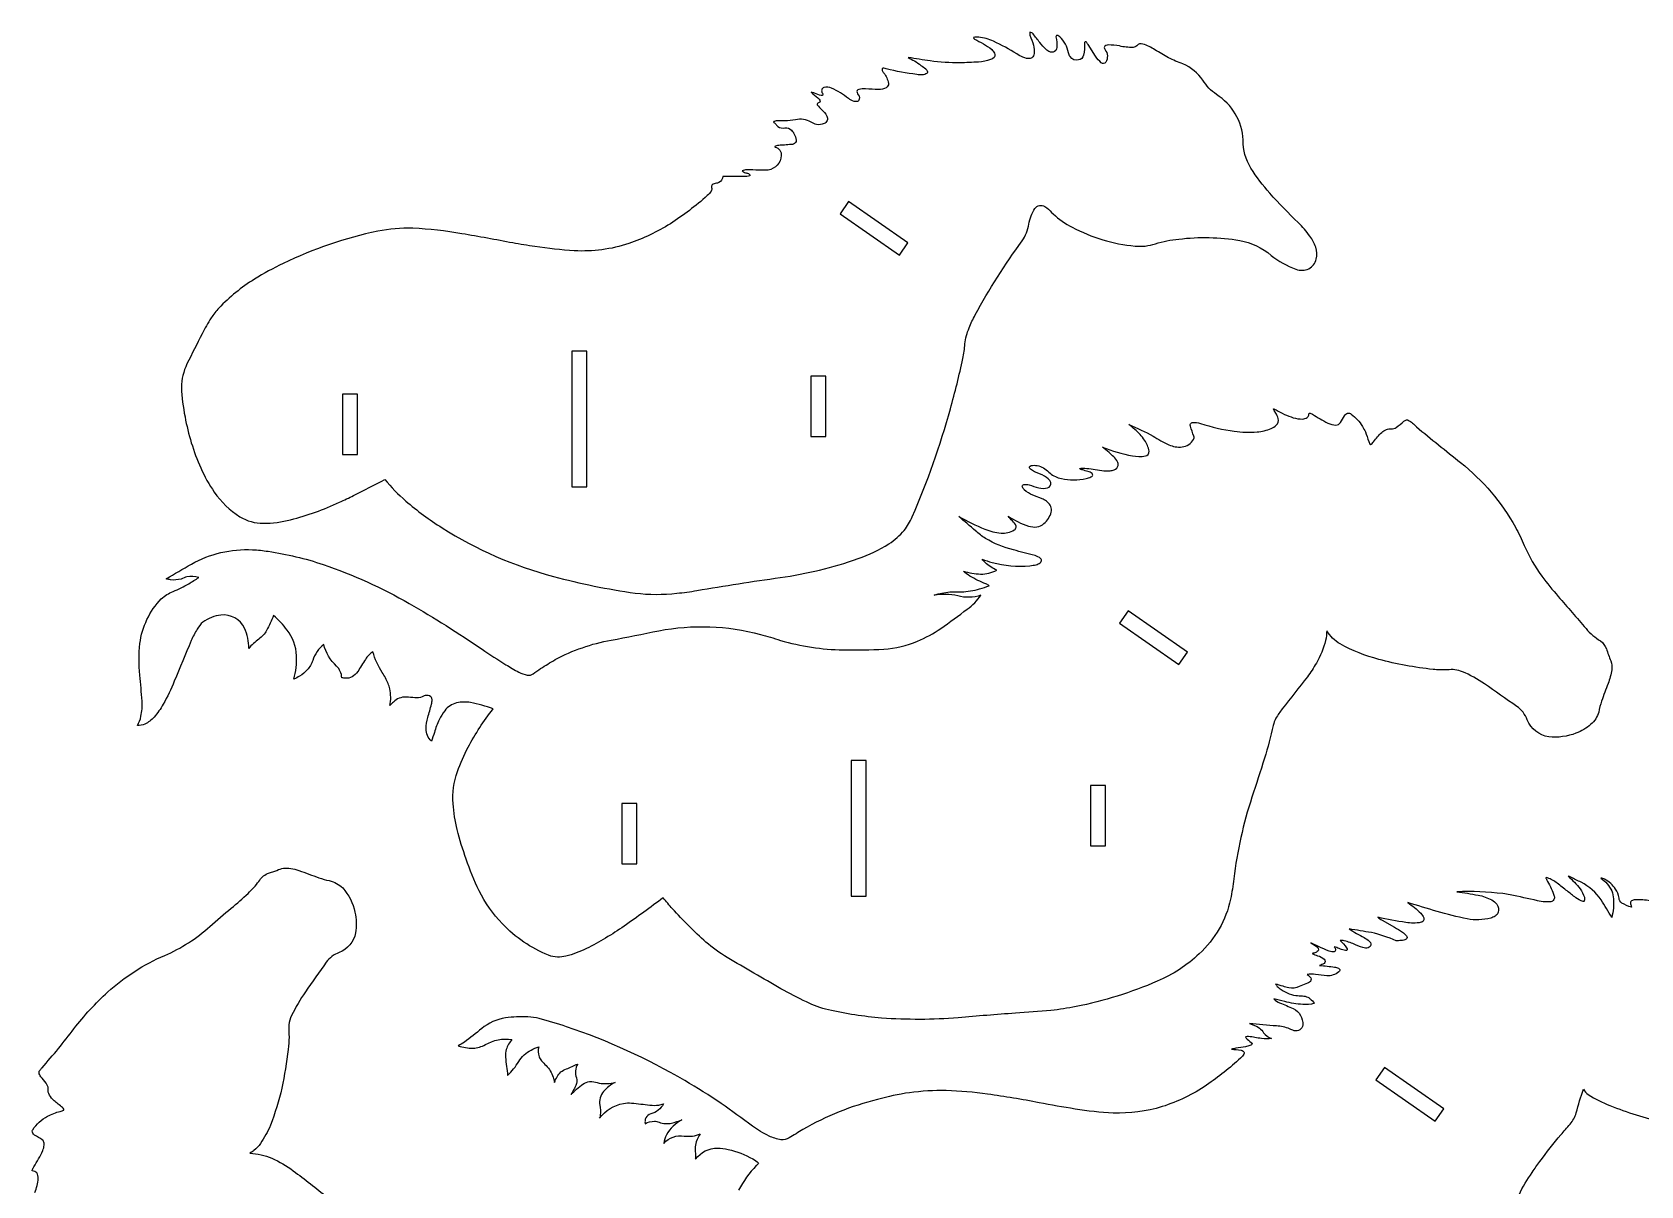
# Model space of a CAD drawing. Extents: x 13.7 to 41.7, y 8.5 to 34.7.
# Drawn here: x 18.3 to 31.67, y 25.09 to 34.68 of the extents above; entities that cross this region are included whole.
import ezdxf

# ---------------------------------------------------------------- set-up
doc = ezdxf.new("R2010")
doc.units = 0
doc.header["$MEASUREMENT"] = 0
doc.layers.get('0').update_dxf_attribs({"linetype": 'CONTINUOUS'})

msp = doc.modelspace()

# ---------------------------------------------------------------- linework, layer by layer
for points in [[(23.99, 33.42, 0.142837), (23.956, 33.407, 0.299758), (23.951, 33.385, -0.225991), (23.946, 33.355, -0.09232), (23.915, 33.317, -0.037544), (23.608, 33.084, -0.058932), (23.262, 32.919, -0.093512), (22.81, 32.859, -0.024982), (22.483, 32.894, -0.007114), (22.298, 32.924, 0.004603), (21.876, 33.001, 0.031877), (21.468, 33.046, 0.057032), (21.176, 33.022, 0.058995), (20.39, 32.754, 0.023354), (20.152, 32.623, 0.06408), (19.857, 32.383, 0.034102), (19.792, 32.301, 0.023633), (19.717, 32.169, 0.001351), (19.591, 31.919, 0.109745), (19.545, 31.724, 0.040663), (19.575, 31.48, 0.059281), (19.705, 31.055, 0.04222), (19.818, 30.853, 0.096163), (20.031, 30.649, 0.136015), (20.226, 30.595, 0.061795), (20.452, 30.624, 0.049026), (20.859, 30.77, 0.008195), (20.976, 30.826, 0.004886), (21.236, 30.96, 0.047739), (21.41, 30.78, 0.038445), (21.711, 30.558, 0.077962), (22.637, 30.154, 0.03169), (23.316, 30.015, 0.059083), (23.663, 30.014, 0.01782), (23.828, 30.036, -0.008067), (24.521, 30.144, 0.04967), (25.168, 30.301, 0.051387), (25.424, 30.424, 0.07159), (25.551, 30.536, 0.062994), (25.618, 30.649, 0.035702), (25.935, 31.546, 0.013722), (26.039, 31.964, 0.033619), (26.055, 32.086, -0.072498), (26.091, 32.219, -0.031161), (26.141, 32.326, -0.035937), (26.532, 32.941, 0.11535), (26.586, 33.081, -0.084781), (26.637, 33.211, -0.375127), (26.72, 33.228, -0.065697), (26.737, 33.216, -0.019998), (26.789, 33.165, 0.06837), (26.947, 33.055, 0.098197), (27.469, 32.898, 0.104378), (27.638, 32.917, -0.059936), (27.833, 32.956, -0.072381), (28.339, 32.945, -0.13522), (28.6, 32.821, 0.075756), (28.806, 32.706, 0.211381), (28.913, 32.71, 0.215333), (28.974, 32.79, 0.155186), (28.971, 32.889, 0.070609), (28.923, 32.98, 0.044923), (28.826, 33.093, -0.016436), (28.589, 33.337, -0.040496), (28.432, 33.545, -0.146493), (28.368, 33.78, 0.244161), (28.145, 34.158, -0.101004), (28.033, 34.276, 0.138306), (27.867, 34.412, -0.029463), (27.748, 34.463, -0.01419), (27.635, 34.53, 0.055098), (27.535, 34.577, 0.319688), (27.484, 34.562, -0.156111), (27.453, 34.549, -0.073955), (27.34, 34.561, 0.048158), (27.247, 34.569, 0.059129), (27.226, 34.565, 0.526747), (27.22, 34.53, -0.312495), (27.226, 34.426, -0.421085), (27.189, 34.421, -0.065588), (27.142, 34.475), (27.079, 34.574, -0.052954), (27.066, 34.592, 0.511332), (27.052, 34.592, 0.18989), (27.049, 34.585, -0.073247), (27.041, 34.483, -0.294765), (27, 34.445, -0.358757), (26.93, 34.472, -0.085538), (26.916, 34.505, 0.156816), (26.844, 34.636, 0.046439), (26.829, 34.648, 0.533494), (26.812, 34.637, -0.079446), (26.82, 34.549, -0.297828), (26.789, 34.509, -0.169332), (26.761, 34.512, -0.089949), (26.73, 34.532, -0.03812), (26.678, 34.59, -0.002892), (26.622, 34.661, 0.199713), (26.596, 34.675, 0.161984), (26.596, 34.65, -0.035241), (26.626, 34.567, -0.09194), (26.63, 34.497, -0.17602), (26.613, 34.463, -0.101386), (26.599, 34.457, -0.145417), (26.538, 34.467, -0.035253), (26.487, 34.495, 0.020019), (26.294, 34.6, 0.079414), (26.17, 34.633, 0.041662), (26.126, 34.632, 0.196999), (26.136, 34.618, 0.00418), (26.209, 34.579, -0.042823), (26.278, 34.531, -0.075371), (26.301, 34.502, -0.381176), (26.288, 34.456, -0.07786), (26.269, 34.447, -0.076994), (26.169, 34.427, -0.005823), (26.013, 34.42, -0.037168), (25.768, 34.437, -0.00915), (25.585, 34.465, 0.032734), (25.636, 34.437, -0.029272), (25.69, 34.399, -0.051916), (25.73, 34.37, -0.111328), (25.745, 34.347, -0.281222), (25.741, 34.334, -0.174885), (25.7, 34.32, -0.043748), (25.655, 34.324, -0.03235), (25.402, 34.371, 0.055775), (25.381, 34.377, 0.53975), (25.368, 34.358, 0.090686), (25.382, 34.336, -0.117087), (25.42, 34.25, -0.270419), (25.402, 34.213, -0.129193), (25.338, 34.198, -0.004521), (25.23, 34.204, 0.050816), (25.175, 34.2, 0.450055), (25.159, 34.174, 0.148034), (25.169, 34.156, -0.331922), (25.171, 34.106, -0.125177), (25.163, 34.1, -0.167581), (25.11, 34.11, -0.039156), (25.088, 34.124, 0.063094), (24.948, 34.21, 0.147875), (24.883, 34.215, 0.531295), (24.872, 34.169, -0.295731), (24.871, 34.15, -0.218572), (24.861, 34.148, -0.053055), (24.807, 34.168, 0.04586), (24.779, 34.176, 0.030592), (24.833, 34.131, -0.141728), (24.853, 34.103, -0.341933), (24.845, 34.09, -0.082451), (24.833, 34.085, 0.467813), (24.831, 34.069, 0.060776), (24.864, 34.033, -0.065831), (24.909, 33.978, -0.439605), (24.885, 33.916, -0.177985), (24.823, 33.909, -0.084436), (24.777, 33.927, 0.182455), (24.647, 33.948, -0.044623), (24.56, 33.939, -0.014495), (24.488, 33.938, 0.117121), (24.472, 33.934, 0.10902), (24.465, 33.929, 0.044578), (24.482, 33.914, 0.022359), (24.501, 33.892, 0.237887), (24.56, 33.881, -0.234438), (24.614, 33.861, -0.100177), (24.637, 33.829, -0.098276), (24.654, 33.779, -0.334011), (24.631, 33.745, -0.093893), (24.613, 33.741, 0.046442), (24.557, 33.737, -0.006097), (24.508, 33.735, 0.096081), (24.475, 33.726, 0.139469), (24.48, 33.721, -0.356492), (24.53, 33.65, -0.353544), (24.421, 33.53, -0.049224), (24.342, 33.529, 0.008852), (24.243, 33.532, 0.12059), (24.204, 33.523, 0.054751), (24.231, 33.507, -0.032943), (24.256, 33.501, -0.283515), (24.269, 33.483, -0.091176), (24.217, 33.476, 0.010028), (24.165, 33.477, -0.004296), (24.044, 33.477, -0.277745), (24.01, 33.426, -0.083981)], [(22.651, 29.462, -0.079043), (23.115, 29.624, 0.003836), (23.512, 29.702, -0.112726), (24.356, 29.672, -0.018382), (24.522, 29.622, 0.066441), (25.044, 29.543, 0.018178), (25.383, 29.549, 0.088482), (25.662, 29.616, 0.055063), (25.855, 29.721, 0.006398), (26.075, 29.881, 0.080548), (26.189, 29.997, -0.151445), (25.996, 29.992, 0.085207), (25.801, 29.999, -0.049272), (25.93, 30.024, -0.020161), (26.026, 30.026, 0.066512), (26.178, 30.049, 0.011947), (26.258, 30.076, 0.051817), (26.23, 30.092, -0.048321), (26.097, 30.156, -0.039551), (26.043, 30.197, 0.062515), (26.186, 30.173, 0.119061), (26.32, 30.205, -0.067947), (26.224, 30.268, -0.031119), (26.198, 30.296, 0.003824), (26.281, 30.269, 0.086554), (26.596, 30.242, 0.027734), (26.648, 30.251, 0.075362), (26.682, 30.266, 0.272317), (26.691, 30.292, 0.153628), (26.685, 30.301, 0.107668), (26.638, 30.327, 0.00468), (26.46, 30.373, -0.07117), (26.226, 30.469, -0.038302), (26.144, 30.531, 0.005101), (26.004, 30.652, 0.032398), (26.22, 30.546, 0.071511), (26.356, 30.513, 0.147983), (26.466, 30.54, 0.230176), (26.482, 30.563, 0.118083), (26.481, 30.572, 0.105765), (26.45, 30.615, -0.046792), (26.415, 30.654, 0.063509), (26.585, 30.571, 0.099865), (26.654, 30.565, 0.147904), (26.712, 30.592, 0.151784), (26.773, 30.688, 0.277411), (26.742, 30.771, 0.083251), (26.705, 30.794), (26.621, 30.828, -0.082674), (26.549, 30.874, -0.10502), (26.533, 30.897, -0.449585), (26.544, 30.916, -0.120739), (26.589, 30.915, 0.006927), (26.669, 30.889, 0.136853), (26.743, 30.89, 0.406145), (26.769, 30.934, 0.178601), (26.718, 30.986, 0.029653), (26.634, 31.023, -0.097317), (26.601, 31.045, -0.102957), (26.592, 31.057, -0.320962), (26.598, 31.07, -0.184478), (26.616, 31.076, -0.183243), (26.719, 31.048, -0.021923), (26.763, 31.011, 0.114375), (26.857, 30.967, 0.098572), (27.063, 30.966, 0.06385), (27.103, 30.98, 0.073001), (27.117, 30.99, 0.256419), (27.117, 31.001, 0.211404), (27.089, 31.022, -0.028929), (27.044, 31.036, -0.06355), (27.011, 31.046, -0.362139), (27.011, 31.049, -0.362139), (27.013, 31.05, -0.075257), (27.051, 31.053, -0.017274), (27.192, 31.033, 0.054482), (27.263, 31.031, 0.051034), (27.296, 31.038, 0.22447), (27.329, 31.075, 0.181687), (27.324, 31.106, 0.08075), (27.292, 31.147, 0.026791), (27.253, 31.182, -0.007244), (27.198, 31.227, 0.050209), (27.447, 31.155, 0.079281), (27.555, 31.154, 0.401951), (27.586, 31.194, 0.111892), (27.548, 31.285, 0.068627), (27.467, 31.375, 0.017085), (27.417, 31.416, -0.024527), (27.619, 31.319, 0.027899), (27.75, 31.247, 0.126008), (27.86, 31.229, 0.22989), (27.956, 31.291, 0.184261), (27.958, 31.318, -0.014914), (27.929, 31.402, -0.261559), (27.935, 31.428, -0.168414), (27.943, 31.432, -0.088315), (28.014, 31.425, 0.042931), (28.294, 31.359, 0.051766), (28.483, 31.354, 0.074134), (28.601, 31.383, 0.060908), (28.643, 31.409, 0.278394), (28.659, 31.465, 0.082859), (28.638, 31.511), (28.625, 31.533, -0.116267), (28.62, 31.545, -0.29966), (28.624, 31.545, -0.076836), (28.641, 31.537, 0.061445), (28.784, 31.472, 0.078079), (28.861, 31.461, 0.142308), (28.9, 31.475, 0.148609), (28.913, 31.493, -0.069316), (28.916, 31.511, -0.118912), (28.945, 31.501, 0.029215), (29.071, 31.428, 0.102116), (29.139, 31.41, 0.233889), (29.177, 31.432, 0.021879), (29.21, 31.488, -0.192623), (29.236, 31.509, -0.224041), (29.265, 31.502, -0.099646), (29.359, 31.4, -0.036716), (29.383, 31.354, -0.011422), (29.411, 31.275, 0.048518), (29.425, 31.246, 0.068613), (29.451, 31.272, -0.043007), (29.519, 31.35, -0.065782), (29.558, 31.375, -0.147347), (29.597, 31.379, 0.153593), (29.64, 31.392, 0.028021), (29.703, 31.443, -0.130856), (29.726, 31.454, -0.10524), (29.738, 31.452, -0.100076), (29.775, 31.428, 0.012647), (29.808, 31.396, 0.004974), (30.175, 31.099, -0.097683), (30.63, 30.563, -0.025447), (30.704, 30.41, 0.057048), (30.85, 30.155, 0.020448), (30.986, 29.987, -0.002705), (31.217, 29.72, 0.076681), (31.338, 29.617, -0.121344), (31.386, 29.553, 0.024259), (31.423, 29.451, -0.118792), (31.43, 29.378, -0.05738), (31.4, 29.264, 0.008831), (31.346, 29.117, 0.02587), (31.322, 29.025, -0.147884), (31.258, 28.925, -0.09944), (31.133, 28.851, -0.118237), (30.908, 28.82, -0.267266), (30.728, 28.961, 0.154765), (30.641, 29.074, -0.002283), (30.373, 29.261, 0.048306), (30.19, 29.362, 0.05585), (30.128, 29.378, 0.051464), (30.064, 29.377, -0.044974), (29.946, 29.381, -0.038064), (29.495, 29.464, -0.061053), (29.174, 29.592, -0.120014), (29.062, 29.702, -0.06348), (29.052, 29.622, -0.074184), (28.976, 29.433, -0.02738), (28.901, 29.32, -0.006022), (28.692, 29.053, 0.030562), (28.64, 28.975, 0.058133), (28.617, 28.915, -0.017574), (28.545, 28.642, -0.003165), (28.441, 28.32, 0.050038), (28.29, 27.641, -0.021631), (28.263, 27.472, -0.154733), (28.003, 27.018, -0.087497), (27.654, 26.79, -0.052454), (26.979, 26.579, -0.0211), (26.77, 26.547, -0.004593), (26.475, 26.525, 0.002667), (26, 26.487, -0.039032), (25.363, 26.484, -0.034607), (24.921, 26.552, -0.056044), (24.739, 26.618, -0.014219), (24.527, 26.728, -0.004957), (24.08, 26.988, -0.042438), (23.903, 27.115, -0.02345), (23.626, 27.392, -0.013891), (23.548, 27.484, -0.010842), (23.224, 27.248, -0.034041), (22.91, 27.061, -0.051132), (22.74, 26.998, -0.048395), (22.67, 26.99, -0.093249), (22.596, 27.006, -0.11009), (22.212, 27.268, -0.078041), (22.019, 27.542, -0.031575), (21.912, 27.803, -0.027342), (21.836, 28.05, -0.036065), (21.803, 28.265, -0.105446), (21.839, 28.532, -0.039511), (21.928, 28.734, -0.046926), (22.135, 29.052, 0.046955), (21.947, 29.106, 0.092654), (21.832, 29.103, 0.172462), (21.733, 29.038, 0.060351), (21.687, 28.963, 0.032585), (21.647, 28.857, -0.006243), (21.623, 28.784, -0.218533), (21.578, 28.889, -0.072741), (21.592, 28.981, 0.003821), (21.624, 29.092, 0.062879), (21.628, 29.13, 0.156778), (21.618, 29.154, 0.251342), (21.57, 29.163, 0.046514), (21.545, 29.152, -0.106571), (21.486, 29.145, 0.011804), (21.413, 29.151, 0.204784), (21.306, 29.11, 0.041014), (21.278, 29.08, 0.097399), (21.277, 29.22, 0.042551), (21.263, 29.263, 0.043414), (21.214, 29.354, -0.074631), (21.136, 29.528, 0.1046), (21.074, 29.464, -0.003713), (21.01, 29.363, -0.09619), (20.963, 29.319, -0.143051), (20.91, 29.307, -0.055113), (20.878, 29.312, 0.18044), (20.835, 29.408, -0.154482), (20.728, 29.588, 0.16158), (20.637, 29.455, -0.079709), (20.591, 29.377, -0.079523), (20.527, 29.325, -0.030025), (20.48, 29.3, 0.068509), (20.502, 29.494, 0.149832), (20.424, 29.708, 0.055498), (20.31, 29.828, -0.032422), (20.253, 29.705, -0.108806), (20.188, 29.632, 0.067676), (20.104, 29.554, 0.113347), (20.07, 29.723, 0.319612), (19.872, 29.832, 0.128593), (19.724, 29.774, 0.084964), (19.677, 29.716, 0.035779), (19.626, 29.62, 0.002757), (19.486, 29.282, -0.025513), (19.394, 29.091, -0.049967), (19.318, 28.984, -0.101074), (19.241, 28.926, -0.115958), (19.179, 28.916, 0.097611), (19.209, 28.991, 0.065285), (19.218, 29.117, 0.009169), (19.199, 29.333, -0.050823), (19.2, 29.595, -0.162457), (19.378, 29.967, -0.078237), (19.476, 30.029, 0.034949), (19.606, 30.093, 0.006977), (19.69, 30.145, 0.118672), (19.591, 30.15, 0.043278), (19.543, 30.132, -0.11403), (19.454, 30.126, -0.022874), (19.419, 30.133, -0.009193), (19.628, 30.256, -0.140481), (20.136, 30.375, -0.028748), (20.266, 30.362, -0.046098), (20.723, 30.252, -0.048161), (21.438, 29.929, -0.019677), (22.043, 29.548, 0.006202), (22.241, 29.42, 0.012573), (22.348, 29.358, 0.057494), (22.419, 29.333, 0.229435), (22.468, 29.345, -0.030215), (22.53, 29.387, -0.020905)]]:
    msp.add_lwpolyline(points, format="xyb", close=True)
for points in [[(25.582, 32.926), (25.089, 33.268), (25.018, 33.166), (25.511, 32.823)], [(22.915, 32.024), (22.79, 32.024), (22.79, 30.899), (22.915, 30.899)], [(24.901, 31.817), (24.776, 31.817), (24.776, 31.317), (24.901, 31.317)], [(21.009, 31.667), (20.884, 31.667), (20.884, 31.167), (21.009, 31.167)], [(27.904, 29.525), (27.411, 29.867), (27.34, 29.764), (27.833, 29.422)], [(25.236, 28.623), (25.111, 28.623), (25.111, 27.498), (25.236, 27.498)], [(27.223, 28.416), (27.098, 28.416), (27.098, 27.916), (27.223, 27.916)], [(23.33, 28.266), (23.205, 28.266), (23.205, 27.766), (23.33, 27.766)], [(30.034, 25.731), (29.541, 26.073), (29.469, 25.97), (29.962, 25.628)]]:
    msp.add_lwpolyline(points, close=True)
for points in [[(18.327, 25.035, 0.082729), (18.355, 25.151, 0.129258), (18.344, 25.197, 0.160552), (18.327, 25.21, 0.061662), (18.305, 25.215, -0.217243), (18.307, 25.227, -0.049454), (18.318, 25.249, 0.039618), (18.393, 25.383, 0.064607), (18.405, 25.428, 0.115536), (18.4, 25.459, 0.099346), (18.389, 25.472, 0.031186), (18.325, 25.512, -0.306776), (18.306, 25.548, -0.095935), (18.309, 25.556, -0.129919), (18.433, 25.668, -0.058338), (18.538, 25.709, 0.044065), (18.567, 25.72, 0.406655), (18.567, 25.728, 0.082254), (18.556, 25.74, 0.014271), (18.487, 25.797, -0.050808), (18.448, 25.844, -0.168135), (18.437, 25.896, 0.116354), (18.433, 25.921, 0.069199), (18.421, 25.944, 0.022223), (18.378, 25.996, -0.157613), (18.362, 26.03, -0.190606), (18.37, 26.052, -0.015052), (18.387, 26.071, 0.018427), (18.652, 26.395, -0.041389), (18.933, 26.701, -0.082685), (19.406, 27.004, 0.082802), (19.782, 27.246, -0.012858), (19.959, 27.397, 0.018215), (20.099, 27.52, 0.031423), (20.189, 27.62, -0.158538), (20.259, 27.684), (20.337, 27.711, -0.17078), (20.453, 27.727, -0.036), (20.522, 27.71, -0.005405), (20.687, 27.649, 0.032329), (20.774, 27.626, -0.13457), (20.885, 27.565, -0.132564), (20.986, 27.364, -0.102662), (20.992, 27.191, -0.254906), (20.855, 27.028, 0.145718), (20.749, 26.949, -0.001731), (20.575, 26.702, 0.034952), (20.46, 26.506, 0.092588), (20.438, 26.427, 0.009541), (20.439, 26.326, -0.024808), (20.433, 26.224, -0.021269), (20.379, 25.902, -0.039461), (20.284, 25.593, -0.055589), (20.202, 25.442, -0.056251), (20.148, 25.384, -0.047071), (20.114, 25.361, -0.09855), (20.295, 25.319, -0.05491), (20.475, 25.215, -0.01128), (20.757, 24.996, 0.017062)], [(31.749, 27.458, 0.043659), (31.626, 27.467, 0.136816), (31.595, 27.457, 0.3018), (31.587, 27.432, 0.028157), (31.595, 27.406, -0.073707), (31.514, 27.44, -0.221861), (31.491, 27.481, 0.130179), (31.461, 27.556, 0.140705), (31.371, 27.637, 0.050015), (31.341, 27.647, -0.13031), (31.43, 27.54, -0.094543), (31.444, 27.475, -0.09126), (31.43, 27.319, 0.022495), (31.342, 27.465, 0.125271), (31.177, 27.612, -0.010814), (31.09, 27.656, 0.051269), (31.068, 27.662, -0.045271), (31.168, 27.557, -0.094994), (31.203, 27.488, -0.109229), (31.202, 27.459, -0.454646), (31.192, 27.453, -0.083646), (31.132, 27.484, -0.010608), (31.061, 27.54, -0.01721), (30.978, 27.604, 0.082737), (30.896, 27.649, 0.172863), (30.884, 27.65, 0.237707), (30.885, 27.643, 0.065087), (30.898, 27.62, -0.057169), (30.952, 27.498, -0.473562), (30.924, 27.451, -0.062092), (30.875, 27.449, -0.047173), (30.813, 27.459, 0.001863), (30.586, 27.509, 0.023888), (30.526, 27.518, 0.036279), (30.143, 27.534, -0.015622), (30.321, 27.505, -0.069695), (30.434, 27.466, -0.110127), (30.476, 27.429, -0.224797), (30.488, 27.365, -0.175857), (30.461, 27.331, -0.084472), (30.425, 27.315, -0.117498), (30.229, 27.308, -0.019325), (29.98, 27.37, -0.002501), (29.735, 27.443, -0.054082), (29.843, 27.355, -0.071113), (29.868, 27.318, -0.463055), (29.848, 27.28, -0.070702), (29.781, 27.273, -0.028684), (29.72, 27.278, -0.022037), (29.488, 27.322, 0.050412), (29.522, 27.298), (29.625, 27.238, -0.021276), (29.691, 27.198, -0.048188), (29.725, 27.168, -0.469879), (29.721, 27.139, -0.091742), (29.681, 27.128, -0.00944), (29.638, 27.126, 0.055897), (29.433, 27.194, 0.002204), (29.249, 27.224, 0.018829), (29.373, 27.153, -0.054703), (29.418, 27.121, -0.381959), (29.423, 27.079, -0.264445), (29.384, 27.066, -0.0699), (29.302, 27.092, 0.055658), (29.208, 27.126, 0.045028), (29.175, 27.129, -0.036443), (29.227, 27.068, -0.156539), (29.232, 27.052, -0.311212), (29.227, 27.046, -0.136679), (29.207, 27.048, -0.053748), (29.166, 27.061, 0.008031), (29.125, 27.077, -0.128773), (29.135, 27.049, -0.391834), (29.117, 27.033, -0.08603), (29.105, 27.034, -0.043027), (29.016, 27.068, 0.01633), (28.929, 27.108, -0.084789), (28.988, 27.069, -0.432885), (28.984, 27.037, -0.082998), (28.971, 27.029, -0.011168), (28.942, 27.02, 0.077455), (28.986, 27.002, -0.122577), (29.041, 26.973, -0.164798), (29.049, 26.954, -0.236377), (29.04, 26.938, -0.063321), (29.003, 26.921, -0.021848), (29.128, 26.907, -0.044439), (29.159, 26.899, -0.175856), (29.172, 26.887, -0.204633), (29.171, 26.878, -0.11271), (29.162, 26.868, -0.189622), (29.063, 26.835, -0.024729), (28.97, 26.847, 0.085881), (28.9, 26.845, -0.12826), (28.929, 26.817, -0.368373), (28.92, 26.782, -0.065221), (28.902, 26.773), (28.834, 26.745, -0.154003), (28.746, 26.736, -0.029158), (28.699, 26.748, 0.01399), (28.637, 26.766, 0.091416), (28.668, 26.732, 0.128924), (28.806, 26.671, 0.016585), (28.862, 26.669, -0.080197), (28.905, 26.657, -0.06403), (28.925, 26.644, -0.033284), (28.96, 26.607, -0.104506), (28.863, 26.597, -0.041337), (28.713, 26.621, 0.006892), (28.622, 26.643, 0.11525), (28.671, 26.61, -0.014521), (28.784, 26.563, -0.168538), (28.843, 26.506, -0.154652), (28.863, 26.427, -0.469234), (28.791, 26.379, -0.049169), (28.754, 26.395, 0.077573), (28.645, 26.419, -0.012455), (28.42, 26.438, -0.086044), (28.503, 26.401, -0.0961), (28.538, 26.362, 0.160183), (28.604, 26.314, -0.06304), (28.52, 26.314, -0.018931), (28.412, 26.332, 0.159681), (28.388, 26.328, 0.132878), (28.401, 26.309, 0.014127), (28.445, 26.272, -0.172666), (28.424, 26.256, -0.034165), (28.386, 26.245, -0.010551), (28.308, 26.233, 0.023494), (28.27, 26.225, -0.022736), (28.35, 26.217, -0.071504), (28.369, 26.21, -0.334129), (28.373, 26.185, -0.122981), (28.347, 26.151, -0.032953), (28.064, 25.927, -0.07157), (27.695, 25.748, -0.083624), (27.288, 25.695, -0.032349), (26.971, 25.728, -0.008186), (26.672, 25.781, 0.01172), (26.244, 25.852, 0.026613), (25.9, 25.881, 0.036187), (25.594, 25.864, 0.030241), (25.329, 25.808, 0.068991), (24.709, 25.558, 0.00841), (24.596, 25.488, -0.172024), (24.527, 25.473, -0.076545), (24.429, 25.504, -0.047436), (24.291, 25.586, 0.004302), (24.03, 25.774, 0.02158), (23.728, 25.964, 0.050864), (22.746, 26.412, 0.015263), (22.518, 26.48, 0.057995), (22.425, 26.494, 0.042491), (22.237, 26.485, 0.136179), (22.04, 26.397, -0.024958), (21.896, 26.285, -0.020901), (21.845, 26.253, 0.086535), (21.969, 26.234, 0.113114), (22.071, 26.263, -0.16949), (22.292, 26.306, 0.101851), (22.244, 26.224, 0.101538), (22.238, 26.159, 0.014154), (22.256, 26.007, 0.065239), (22.348, 26.123, -0.133185), (22.451, 26.218, -0.028557), (22.514, 26.246, 0.154876), (22.518, 26.163, 0.086659), (22.538, 26.128, 0.024569), (22.576, 26.09, -0.10504), (22.634, 25.993, -0.03155), (22.646, 25.95, -0.132291), (22.699, 26.036, -0.088423), (22.744, 26.061, 0.003513), (22.838, 26.102, 0.230419), (22.828, 25.987, -0.162319), (22.822, 25.924, -0.035702), (22.811, 25.9, -0.023163), (22.781, 25.848, -0.049541), (22.882, 25.936, -0.105584), (22.936, 25.956, -0.048931), (22.956, 25.956, -0.027581), (23.015, 25.944, 0.111845), (23.149, 25.95, 0.084994), (23.053, 25.874, 0.224068), (23.022, 25.76, -0.075505), (23.026, 25.678, -0.04418), (23.02, 25.651, -0.193589), (23.218, 25.775, -0.05978), (23.285, 25.778, -0.010402), (23.438, 25.76, 0.048418), (23.511, 25.761, 0.046813), (23.551, 25.771, -0.214666), (23.446, 25.689, 0.179824), (23.403, 25.654, 0.086353), (23.398, 25.636, 0.053886), (23.398, 25.606, -0.136227), (23.476, 25.627, -0.086917), (23.514, 25.618, 0.14958), (23.618, 25.612, 0.037106), (23.704, 25.638, 0.151086), (23.575, 25.514, 0.093189), (23.553, 25.443, -0.259264), (23.724, 25.504, 0.146128), (23.857, 25.523, 0.039062), (23.823, 25.457, 0.091357), (23.814, 25.4, 0.007121), (23.818, 25.313, -0.242684), (24.001, 25.403, -0.066586), (24.089, 25.393, -0.066447), (24.294, 25.314, -0.059809), (24.341, 25.279, -0.059991), (24.322, 25.258, 0.063229), (24.174, 25.055, 0.02647)], [(30.661, 25.015, -0.051122), (30.77, 25.202, -0.018027), (30.833, 25.293, -0.009966), (31.008, 25.515, -0.004566), (31.084, 25.602, 0.103745), (31.136, 25.697, -0.019482), (31.195, 25.893, 0.130507), (31.236, 25.849, 0.050615), (31.416, 25.757, 0.040567), (31.856, 25.62, 0.039309)]]:
    msp.add_lwpolyline(points, format="xyb")

doc.saveas('drawing.dxf')
